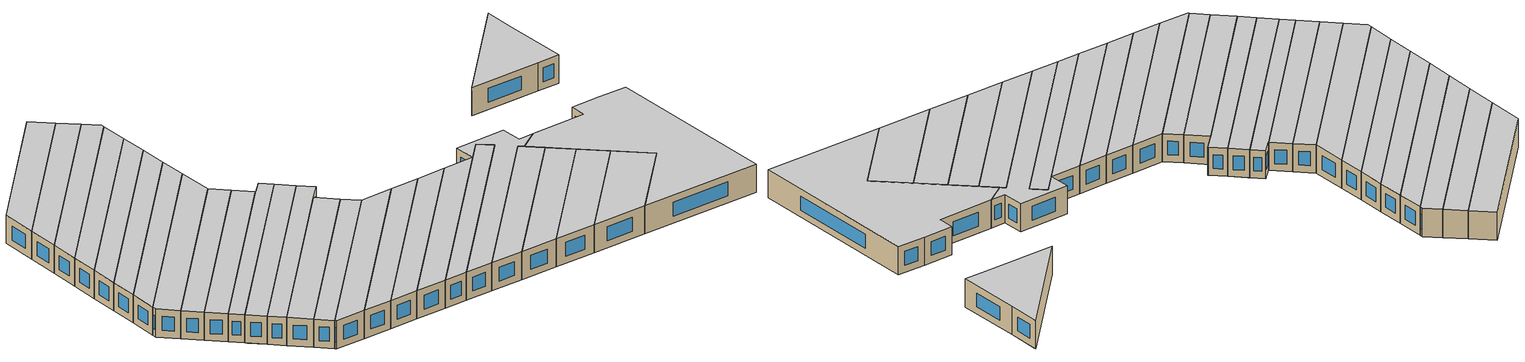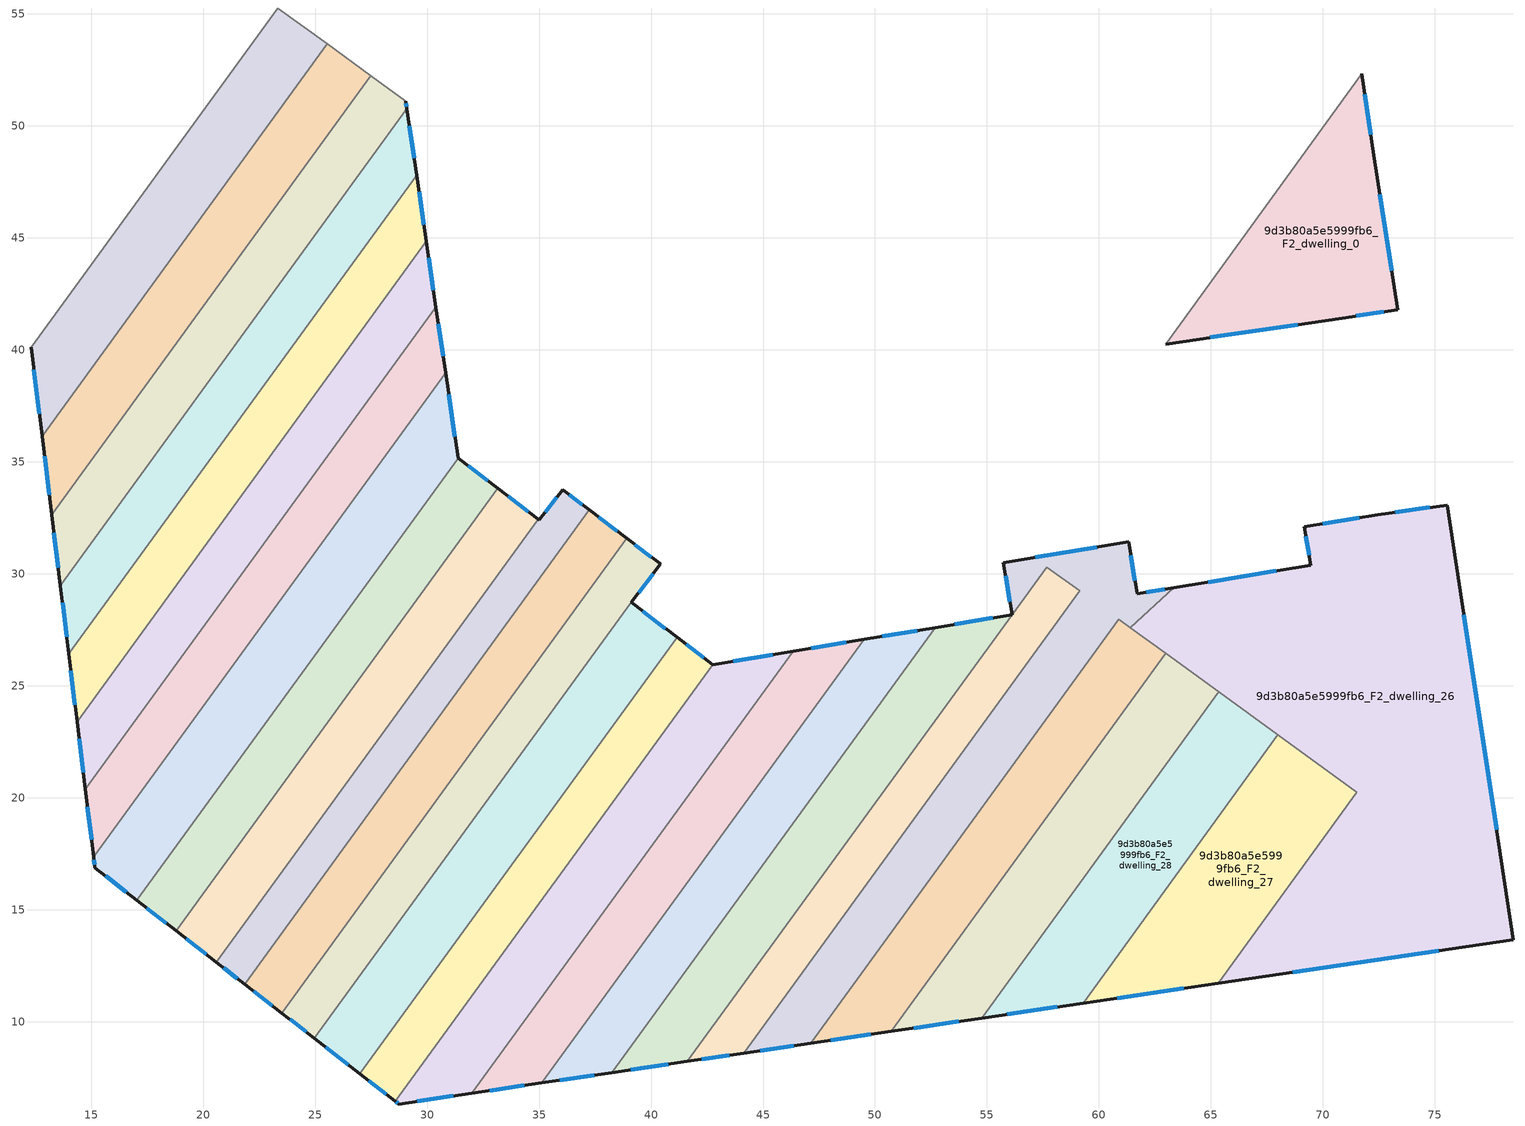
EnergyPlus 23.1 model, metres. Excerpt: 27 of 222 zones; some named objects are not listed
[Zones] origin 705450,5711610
9d3b80a5e5999fb6_F2_dwelling_0
 floor to 9d3b80a5e5999fb6_F1_dwelling_0 (EU_floor_Construction): 71.77,52.12 72.28,48.69 73.34,41.78 70.87,41.42 63.17,40.29 z6
 floor to 9d3b80a5e5999fb6_F1_dwelling_1 (EU_floor_Construction): 71.74,52.32 71.77,52.12 63.17,40.29 62.97,40.26 z6
 wall outside (EU_wall_Construction): 62.97,40.26 70.87,41.42 73.34,41.78 72.28,48.69 71.74,52.32 z6:9
 wall to 9d3b80a5e5999fb6_F2_dwelling_1 (EU_wall_Construction): 71.74,52.32 62.97,40.26 z6:9
 window (EU_Window_Construction): 64.97,40.55 68.87,41.12 / 72.14,49.61 71.88,51.4 / 73.07,43.53 72.55,46.94 / 71.49,41.51 72.71,41.69 z6.76:8.24
 ceiling to 9d3b80a5e5999fb6_F3_dwelling_0 (EU_floor_Construction): 73.34,41.78 72.28,48.69 71.74,52.32 62.97,40.26 70.87,41.42 z9
9d3b80a5e5999fb6_F2_dwelling_26
 floor to 9d3b80a5e5999fb6_F1_dwelling_27 (EU_floor_Construction): 75.54,33.07 78.5,13.66 65.32,11.72 71.51,20.24 62.02,27.14 64.88,29.62 69.46,30.38 69.17,32.11 72.46,32.64 z6
 floor to 9d3b80a5e5999fb6_F1_dwelling_32 (EU_floor_Construction): 64.88,29.62 62.02,27.14 61.39,27.6 63.34,29.37 z6
 wall outside (EU_wall_Construction): 65.32,11.72 78.5,13.66 75.54,33.07 72.46,32.64 69.17,32.11 69.46,30.38 63.34,29.37 z6:9
 wall to 9d3b80a5e5999fb6_F2_dwelling_27 (EU_wall_Construction): 67.99,22.8 71.51,20.24 65.32,11.72 z6:9
 wall to 9d3b80a5e5999fb6_F2_dwelling_31 (EU_wall_Construction): 63.34,29.37 61.39,27.6 z6:9
 wall to 9d3b80a5e5999fb6_F2_dwelling_28 (EU_wall_Construction): 65.34,24.72 67.99,22.8 z6:9
 wall to 9d3b80a5e5999fb6_F2_dwelling_29 (EU_wall_Construction): 62.98,26.44 65.34,24.72 z6:9
 wall to 9d3b80a5e5999fb6_F2_dwelling_30 (EU_wall_Construction): 61.39,27.6 62.98,26.44 z6:9
 window (EU_Window_Construction): 68.65,12.21 75.17,13.17 / 67.91,30.12 64.89,29.62 / 69.24,31.67 69.38,30.82 / 71.63,32.5 70,32.24 / 74.76,32.96 73.24,32.75 / 77.75,18.57 76.29,28.16 z6.76:8.24
 ceiling to 9d3b80a5e5999fb6_F3_dwelling_26 (EU_floor_Construction): 78.5,13.66 75.54,33.07 72.46,32.64 69.17,32.11 69.46,30.38 63.34,29.37 61.39,27.6 71.51,20.24 65.32,11.72 z9
9d3b80a5e5999fb6_F2_dwelling_27
 floor to 9d3b80a5e5999fb6_F1_dwelling_28 (EU_floor_Construction): 71.51,20.24 65.32,11.72 59.29,10.83 67.99,22.8 z6
 wall outside (EU_wall_Construction): 59.29,10.83 65.32,11.72 z6:9
 wall to 9d3b80a5e5999fb6_F2_dwelling_28 (EU_wall_Construction): 67.99,22.8 59.29,10.83 z6:9
 window (EU_Window_Construction): 60.81,11.05 63.79,11.49 z6.76:8.24
 ceiling to 9d3b80a5e5999fb6_F3_dwelling_27 (EU_floor_Construction): 65.32,11.72 71.51,20.24 67.99,22.8 59.29,10.83 z9
9d3b80a5e5999fb6_F2_dwelling_28
 floor to 9d3b80a5e5999fb6_F1_dwelling_29 (EU_floor_Construction): 67.99,22.8 59.29,10.83 54.76,10.16 65.34,24.72 z6
 wall outside (EU_wall_Construction): 54.76,10.16 59.29,10.83 z6:9
 wall to 9d3b80a5e5999fb6_F2_dwelling_29 (EU_wall_Construction): 65.34,24.72 54.76,10.16 z6:9
 window (EU_Window_Construction): 55.91,10.33 58.14,10.66 z6.76:8.24
 ceiling to 9d3b80a5e5999fb6_F3_dwelling_28 (EU_floor_Construction): 59.29,10.83 67.99,22.8 65.34,24.72 54.76,10.16 z9
9d3b80a5e5999fb6_F2_dwelling_29
 floor to 9d3b80a5e5999fb6_F1_dwelling_30 (EU_floor_Construction): 65.34,24.72 54.76,10.16 50.72,9.57 62.98,26.44 z6
 wall outside (EU_wall_Construction): 50.72,9.57 54.76,10.16 z6:9
 wall to 9d3b80a5e5999fb6_F2_dwelling_30 (EU_wall_Construction): 62.98,26.44 50.72,9.57 z6:9
 window (EU_Window_Construction): 51.74,9.72 53.74,10.01 z6.76:8.24
 ceiling to 9d3b80a5e5999fb6_F3_dwelling_29 (EU_floor_Construction): 54.76,10.16 65.34,24.72 62.98,26.44 50.72,9.57 z9
9d3b80a5e5999fb6_F2_dwelling_30
 floor to 9d3b80a5e5999fb6_F1_dwelling_31 (EU_floor_Construction): 62.98,26.44 50.72,9.57 47.13,9.04 60.88,27.96 z6
 wall outside (EU_wall_Construction): 47.13,9.04 50.72,9.57 z6:9
 wall to 9d3b80a5e5999fb6_F2_dwelling_31 (EU_wall_Construction): 61.39,27.6 60.88,27.96 47.13,9.04 z6:9
 window (EU_Window_Construction): 48.03,9.17 49.81,9.43 z6.76:8.24
 ceiling to 9d3b80a5e5999fb6_F3_dwelling_30 (EU_floor_Construction): 50.72,9.57 62.98,26.44 60.88,27.96 47.13,9.04 z9
9d3b80a5e5999fb6_F2_dwelling_31
 floor to 9d3b80a5e5999fb6_F1_dwelling_32 (EU_floor_Construction): 61.32,31.42 61.7,29.1 63.34,29.37 61.39,27.6 60.88,27.96 47.13,9.04 44.13,8.59 59.13,29.24 57.67,30.3 56.12,28.17 55.74,30.49 z6
 wall outside (EU_wall_Construction): 63.34,29.37 61.7,29.1 61.32,31.42 55.74,30.49 56.12,28.17 / 44.13,8.59 47.13,9.04 z6:9
 wall to 9d3b80a5e5999fb6_F2_dwelling_32 (EU_wall_Construction): 56.12,28.17 57.67,30.3 59.13,29.24 44.13,8.59 z6:9
 window (EU_Window_Construction): 55.83,29.9 56.02,28.76 / 59.91,31.18 57.15,30.73 / 61.61,29.68 61.42,30.83 / 62.93,29.3 62.12,29.16 / 44.89,8.71 46.37,8.92 z6.76:8.24
 ceiling to 9d3b80a5e5999fb6_F3_dwelling_31 (EU_floor_Construction): 47.13,9.04 60.88,27.96 61.39,27.6 63.34,29.37 61.7,29.1 61.32,31.42 55.74,30.49 56.12,28.17 57.67,30.3 59.13,29.24 44.13,8.59 z9
9d3b80a5e5999fb6_F2_dwelling_32
 floor to 9d3b80a5e5999fb6_F1_dwelling_33 (EU_floor_Construction): 59.13,29.24 44.13,8.59 41.63,8.22 57.67,30.3 z6
 wall outside (EU_wall_Construction): 41.63,8.22 44.13,8.59 z6:9
 wall to 9d3b80a5e5999fb6_F2_dwelling_33 (EU_wall_Construction): 56.12,28.17 41.63,8.22 z6:9
 window (EU_Window_Construction): 42.26,8.32 43.5,8.5 z6.76:8.24
 ceiling to 9d3b80a5e5999fb6_F3_dwelling_32 (EU_floor_Construction): 44.13,8.59 59.13,29.24 57.67,30.3 41.63,8.22 z9
9d3b80a5e5999fb6_F2_dwelling_33
 floor to 9d3b80a5e5999fb6_F1_dwelling_34 (EU_floor_Construction): 56.12,28.17 41.63,8.22 38.25,7.73 52.69,27.6 z6
 wall outside (EU_wall_Construction): 56.12,28.17 52.69,27.6 / 38.25,7.73 41.63,8.22 z6:9
 wall to 9d3b80a5e5999fb6_F2_dwelling_34 (EU_wall_Construction): 52.69,27.6 38.25,7.73 z6:9
 window (EU_Window_Construction): 55.25,28.02 53.56,27.74 / 39.1,7.85 40.77,8.1 z6.76:8.24
 ceiling to 9d3b80a5e5999fb6_F3_dwelling_33 (EU_floor_Construction): 41.63,8.22 56.12,28.17 52.69,27.6 38.25,7.73 z9
9d3b80a5e5999fb6_F2_dwelling_34
 floor to 9d3b80a5e5999fb6_F1_dwelling_35 (EU_floor_Construction): 52.69,27.6 38.25,7.73 35.13,7.27 49.52,27.07 z6
 wall outside (EU_wall_Construction): 52.69,27.6 49.52,27.07 / 35.13,7.27 38.25,7.73 z6:9
 wall to 9d3b80a5e5999fb6_F2_dwelling_35 (EU_wall_Construction): 49.52,27.07 35.13,7.27 z6:9
 window (EU_Window_Construction): 51.89,27.46 50.32,27.2 / 35.92,7.38 37.46,7.61 z6.76:8.24
 ceiling to 9d3b80a5e5999fb6_F3_dwelling_34 (EU_floor_Construction): 38.25,7.73 52.69,27.6 49.52,27.07 35.13,7.27 z9
9d3b80a5e5999fb6_F2_dwelling_35
 floor to 9d3b80a5e5999fb6_F1_dwelling_36 (EU_floor_Construction): 49.52,27.07 35.13,7.27 32,6.81 46.35,26.54 z6
 wall outside (EU_wall_Construction): 49.52,27.07 46.35,26.54 / 32,6.81 35.13,7.27 z6:9
 wall to 9d3b80a5e5999fb6_F2_dwelling_36 (EU_wall_Construction): 46.35,26.54 32,6.81 z6:9
 window (EU_Window_Construction): 48.72,26.94 47.15,26.68 / 32.79,6.92 34.34,7.15 z6.76:8.24
 ceiling to 9d3b80a5e5999fb6_F3_dwelling_35 (EU_floor_Construction): 35.13,7.27 49.52,27.07 46.35,26.54 32,6.81 z9
9d3b80a5e5999fb6_F2_dwelling_36
 floor to 9d3b80a5e5999fb6_F1_dwelling_37 (EU_floor_Construction): 46.35,26.54 32,6.81 28.74,6.32 28.58,6.44 42.75,25.95 z6
 wall outside (EU_wall_Construction): 28.58,6.44 28.74,6.32 32,6.81 / 46.35,26.54 42.75,25.95 z6:9
 wall to 9d3b80a5e5999fb6_F2_dwelling_37 (EU_wall_Construction): 42.75,25.95 28.58,6.44 z6:9
 window (EU_Window_Construction): 28.62,6.41 28.7,6.35 / 45.44,26.39 43.66,26.1 / 29.56,6.45 31.18,6.68 z6.76:8.24
 ceiling to 9d3b80a5e5999fb6_F3_dwelling_36 (EU_floor_Construction): 32,6.81 46.35,26.54 42.75,25.95 28.58,6.44 28.74,6.32 z9
9d3b80a5e5999fb6_F2_dwelling_37
 floor to 9d3b80a5e5999fb6_F1_dwelling_38 (EU_floor_Construction): 42.75,25.95 28.58,6.44 27,7.67 41.16,27.16 z6
 wall outside (EU_wall_Construction): 42.75,25.95 41.16,27.16 / 27,7.67 28.58,6.44 z6:9
 wall to 9d3b80a5e5999fb6_F2_dwelling_38 (EU_wall_Construction): 41.16,27.16 27,7.67 z6:9
 window (EU_Window_Construction): 42.35,26.25 41.57,26.85 / 27.4,7.36 28.18,6.75 z6.76:8.24
 ceiling to 9d3b80a5e5999fb6_F3_dwelling_37 (EU_floor_Construction): 28.58,6.44 42.75,25.95 41.16,27.16 27,7.67 z9
9d3b80a5e5999fb6_F2_dwelling_38
 floor to 9d3b80a5e5999fb6_F1_dwelling_39 (EU_floor_Construction): 41.16,27.16 27,7.67 24.97,9.25 39.11,28.72 z6
 wall outside (EU_wall_Construction): 41.16,27.16 39.11,28.72 / 24.97,9.25 27,7.67 z6:9
 wall to 9d3b80a5e5999fb6_F2_dwelling_39 (EU_wall_Construction): 39.11,28.72 24.97,9.25 z6:9
 window (EU_Window_Construction): 40.65,27.55 39.63,28.32 / 25.48,8.85 26.49,8.07 z6.76:8.24
 ceiling to 9d3b80a5e5999fb6_F3_dwelling_38 (EU_floor_Construction): 27,7.67 41.16,27.16 39.11,28.72 24.97,9.25 z9
9d3b80a5e5999fb6_F2_dwelling_39
 floor to 9d3b80a5e5999fb6_F1_dwelling_40 (EU_floor_Construction): 40.38,30.46 40.42,30.43 39.11,28.72 24.97,9.25 23.51,10.39 38.91,31.58 z6
 wall outside (EU_wall_Construction): 39.11,28.72 40.42,30.43 40.38,30.46 38.91,31.58 / 23.51,10.39 24.97,9.25 z6:9
 wall to 9d3b80a5e5999fb6_F2_dwelling_40 (EU_wall_Construction): 38.91,31.58 23.51,10.39 z6:9
 window (EU_Window_Construction): 40.01,30.74 39.28,31.29 / 39.44,29.15 40.09,30 / 23.88,10.1 24.6,9.54 z6.76:8.24
 ceiling to 9d3b80a5e5999fb6_F3_dwelling_39 (EU_floor_Construction): 24.97,9.25 39.11,28.72 40.42,30.43 40.38,30.46 38.91,31.58 23.51,10.39 z9
9d3b80a5e5999fb6_F2_dwelling_40
 floor to 9d3b80a5e5999fb6_F1_dwelling_41 (EU_floor_Construction): 38.91,31.58 23.51,10.39 22.01,11.56 37.4,32.73 z6
 floor to 9d3b80a5e5999fb6_F1_dwelling_42 (EU_floor_Construction): 37.4,32.73 22.01,11.56 21.85,11.68 37.24,32.85 z6
 wall outside (EU_wall_Construction): 38.91,31.58 37.24,32.85 / 21.85,11.68 23.51,10.39 z6:9
 wall to 9d3b80a5e5999fb6_F2_dwelling_41 (EU_wall_Construction): 37.24,32.85 21.85,11.68 z6:9
 window (EU_Window_Construction): 38.49,31.9 37.66,32.53 / 22.27,11.35 23.09,10.71 z6.76:8.24
 ceiling to 9d3b80a5e5999fb6_F3_dwelling_40 (EU_floor_Construction): 23.51,10.39 38.91,31.58 37.24,32.85 21.85,11.68 z9
9d3b80a5e5999fb6_F2_dwelling_41
 floor to 9d3b80a5e5999fb6_F1_dwelling_42 (EU_floor_Construction): 37.24,32.85 21.85,11.68 20.6,12.65 34.97,32.43 35,32.4 36.05,33.76 z6
 wall outside (EU_wall_Construction): 20.6,12.65 21.85,11.68 / 37.24,32.85 36.05,33.76 35,32.4 34.97,32.43 z6:9
 wall to 9d3b80a5e5999fb6_F2_dwelling_42 (EU_wall_Construction): 34.97,32.43 20.6,12.65 z6:9
 window (EU_Window_Construction): 20.92,12.41 21.53,11.93 / 35.79,33.42 35.27,32.75 / 36.94,33.08 36.35,33.53 z6.76:8.24
 ceiling to 9d3b80a5e5999fb6_F3_dwelling_41 (EU_floor_Construction): 21.85,11.68 37.24,32.85 36.05,33.76 35,32.4 34.97,32.43 20.6,12.65 z9
9d3b80a5e5999fb6_F2_dwelling_42
 floor to 9d3b80a5e5999fb6_F1_dwelling_43 (EU_floor_Construction): 34.97,32.43 20.6,12.65 18.8,14.05 33.16,33.8 z6
 wall outside (EU_wall_Construction): 18.8,14.05 20.6,12.65 / 34.97,32.43 33.16,33.8 z6:9
 wall to 9d3b80a5e5999fb6_F2_dwelling_43 (EU_wall_Construction): 33.16,33.8 18.8,14.05 z6:9
 window (EU_Window_Construction): 19.26,13.7 20.14,13.01 / 34.51,32.78 33.62,33.46 z6.76:8.24
 ceiling to 9d3b80a5e5999fb6_F3_dwelling_42 (EU_floor_Construction): 20.6,12.65 34.97,32.43 33.16,33.8 18.8,14.05 z9
9d3b80a5e5999fb6_F2_dwelling_43
 floor to 9d3b80a5e5999fb6_F1_dwelling_44 (EU_floor_Construction): 33.16,33.8 18.8,14.05 17.05,15.42 31.39,35.15 z6
 wall outside (EU_wall_Construction): 33.16,33.8 31.39,35.15 / 17.05,15.42 18.8,14.05 z6:9
 wall to 9d3b80a5e5999fb6_F2_dwelling_44 (EU_wall_Construction): 31.39,35.15 17.05,15.42 z6:9
 window (EU_Window_Construction): 32.71,34.15 31.84,34.81 / 17.49,15.07 18.36,14.4 z6.76:8.24
 ceiling to 9d3b80a5e5999fb6_F3_dwelling_43 (EU_floor_Construction): 18.8,14.05 33.16,33.8 31.39,35.15 17.05,15.42 z9
9d3b80a5e5999fb6_F2_dwelling_44
 floor to 9d3b80a5e5999fb6_F1_dwelling_45 (EU_floor_Construction): 30.83,38.98 31.39,35.15 17.05,15.42 15.17,16.88 15.11,17.36 z6
 wall outside (EU_wall_Construction): 31.39,35.15 30.83,38.98 / 15.11,17.36 15.17,16.88 17.05,15.42 z6:9
 wall to 9d3b80a5e5999fb6_F2_dwelling_45 (EU_wall_Construction): 30.83,38.98 15.11,17.36 z6:9
 window (EU_Window_Construction): 31.25,36.12 30.97,38.01 / 15.65,16.51 16.57,15.79 / 15.13,17.23 15.16,17 z6.76:8.24
 ceiling to 9d3b80a5e5999fb6_F3_dwelling_44 (EU_floor_Construction): 17.05,15.42 31.39,35.15 30.83,38.98 15.11,17.36 15.17,16.88 z9
9d3b80a5e5999fb6_F2_dwelling_45
 floor to 9d3b80a5e5999fb6_F1_dwelling_46 (EU_floor_Construction): 30.4,41.91 30.83,38.98 15.11,17.36 14.74,20.37 z6
 wall outside (EU_wall_Construction): 14.74,20.37 15.11,17.36 / 30.83,38.98 30.4,41.91 z6:9
 wall to 9d3b80a5e5999fb6_F2_dwelling_46 (EU_wall_Construction): 30.4,41.91 14.74,20.37 z6:9
 window (EU_Window_Construction): 14.84,19.6 15.02,18.12 / 30.72,39.72 30.51,41.16 z6.76:8.24
 ceiling to 9d3b80a5e5999fb6_F3_dwelling_45 (EU_floor_Construction): 15.11,17.36 30.83,38.98 30.4,41.91 14.74,20.37 z9
9d3b80a5e5999fb6_F2_dwelling_46
 floor to 9d3b80a5e5999fb6_F1_dwelling_47 (EU_floor_Construction): 29.96,44.84 30.4,41.91 14.74,20.37 14.37,23.39 z6
 wall outside (EU_wall_Construction): 14.37,23.39 14.74,20.37 / 30.4,41.91 29.96,44.84 z6:9
 wall to 9d3b80a5e5999fb6_F2_dwelling_47 (EU_wall_Construction): 29.96,44.84 14.37,23.39 z6:9
 window (EU_Window_Construction): 14.47,22.63 14.65,21.13 / 30.29,42.65 30.07,44.1 z6.76:8.24
 ceiling to 9d3b80a5e5999fb6_F3_dwelling_46 (EU_floor_Construction): 14.74,20.37 30.4,41.91 29.96,44.84 14.37,23.39 z9
9d3b80a5e5999fb6_F2_dwelling_47
 floor to 9d3b80a5e5999fb6_F1_dwelling_48 (EU_floor_Construction): 29.53,47.79 29.96,44.84 14.37,23.39 14,26.42 z6
 wall outside (EU_wall_Construction): 14,26.42 14.37,23.39 / 29.96,44.84 29.53,47.79 z6:9
 wall to 9d3b80a5e5999fb6_F2_dwelling_48 (EU_wall_Construction): 29.53,47.79 14,26.42 z6:9
 window (EU_Window_Construction): 14.1,25.66 14.28,24.16 / 29.86,45.59 29.64,47.05 z6.76:8.24
 ceiling to 9d3b80a5e5999fb6_F3_dwelling_47 (EU_floor_Construction): 14.37,23.39 29.96,44.84 29.53,47.79 14,26.42 z9
9d3b80a5e5999fb6_F2_dwelling_48
 floor to 9d3b80a5e5999fb6_F1_dwelling_49 (EU_floor_Construction): 29.1,50.75 29.53,47.79 14,26.42 13.63,29.47 z6
 wall outside (EU_wall_Construction): 13.63,29.47 14,26.42 / 29.53,47.79 29.1,50.75 z6:9
 wall to 9d3b80a5e5999fb6_F2_dwelling_49 (EU_wall_Construction): 29.1,50.75 13.63,29.47 z6:9
 window (EU_Window_Construction): 13.72,28.7 13.91,27.19 / 29.42,48.54 29.21,50.01 z6.76:8.24
 ceiling to 9d3b80a5e5999fb6_F3_dwelling_48 (EU_floor_Construction): 14,26.42 29.53,47.79 29.1,50.75 13.63,29.47 z9
9d3b80a5e5999fb6_F2_dwelling_49
 floor to 9d3b80a5e5999fb6_F1_dwelling_50 (EU_floor_Construction): 29.05,51.1 29.1,50.75 13.63,29.47 13.24,32.64 27.49,52.24 z6
 wall outside (EU_wall_Construction): 29.1,50.75 29.05,51.1 / 13.24,32.64 13.63,29.47 z6:9
 wall to 9d3b80a5e5999fb6_F2_dwelling_50 (EU_wall_Construction): 27.49,52.24 13.24,32.64 z6:9
 wall to 9d3b80a5e5999fb6_F2_dwelling_17 (EU_wall_Construction): 29.05,51.1 27.49,52.24 z6:9
 window (EU_Window_Construction): 29.08,50.84 29.06,51.02 / 13.34,31.84 13.53,30.27 z6.76:8.24
 ceiling to 9d3b80a5e5999fb6_F3_dwelling_49 (EU_floor_Construction): 13.63,29.47 29.1,50.75 29.05,51.1 27.49,52.24 13.24,32.64 z9
9d3b80a5e5999fb6_F2_dwelling_50
 floor to 9d3b80a5e5999fb6_F1_dwelling_51 (EU_floor_Construction): 27.49,52.24 13.24,32.64 12.81,36.14 25.54,53.65 z6
 wall outside (EU_wall_Construction): 12.81,36.14 13.24,32.64 z6:9
 wall to 9d3b80a5e5999fb6_F2_dwelling_51 (EU_wall_Construction): 25.54,53.65 12.81,36.14 z6:9
 wall to 9d3b80a5e5999fb6_F2_dwelling_17 (EU_wall_Construction): 27.49,52.24 25.54,53.65 z6:9
 window (EU_Window_Construction): 12.92,35.25 13.13,33.52 z6.76:8.24
 ceiling to 9d3b80a5e5999fb6_F3_dwelling_50 (EU_floor_Construction): 13.24,32.64 27.49,52.24 25.54,53.65 12.81,36.14 z9
9d3b80a5e5999fb6_F2_dwelling_51
 floor to 9d3b80a5e5999fb6_F1_dwelling_52 (EU_floor_Construction): 25.54,53.65 12.81,36.14 12.33,40.12 23.33,55.26 z6
 wall outside (EU_wall_Construction): 12.33,40.12 12.81,36.14 z6:9
 wall to 9d3b80a5e5999fb6_F2_dwelling_52 (EU_wall_Construction): 23.33,55.26 12.33,40.12 z6:9
 wall to 9d3b80a5e5999fb6_F2_dwelling_17 (EU_wall_Construction): 25.54,53.65 23.33,55.26 z6:9
 window (EU_Window_Construction): 12.45,39.11 12.69,37.15 z6.76:8.24
 ceiling to 9d3b80a5e5999fb6_F3_dwelling_51 (EU_floor_Construction): 12.81,36.14 25.54,53.65 23.33,55.26 12.33,40.12 z9
[Building]
EU S2 Campaign: North Axis=0; Terrain=City; Solar Distribution=FullExterior
[Site:Location]
London: Latitude=51.5; Longitude=-0.5; Time Zone=0; Elevation=25
[SizingPeriod:WeatherFileDays]
AnnualSizingPeriod: Begin Month=1; Begin Day of Month=1; End Month=12; End Day of Month=31; Day of Week for Start Day=Monday; Use Weather File Daylight Saving Period=No; Use Weather File Rain and Snow Indicators=No
[MATERIAL]
EU_InternalMass_Material: Roughness=MediumRough; Thickness=0.1; Conductivity=1; Density=1800; Specific Heat=900; Thermal Absorptance=0.9; Solar Absorptance=0.7; Visible Absorptance=0.7
[MATERIAL:NOMASS] Roughness=MediumRough; Thermal Absorptance=0.9; Solar Absorptance=0.7; Visible Absorptance=0.7
Name | Thermal Resistance
EU_wall_NoMass | 0.655885
EU_floor_NoMass | 2.16442
[WINDOWMATERIAL:SIMPLEGLAZINGSYSTEM]
EU_Window_SimpleGlazing: UFactor=2.91071; Solar Heat Gain Coefficient=0.76; Visible Transmittance=0.76
[CONSTRUCTION]
EU_wall_Construction: EU_wall_NoMass
EU_floor_Construction: EU_floor_NoMass
EU_Window_Construction: EU_Window_SimpleGlazing
EU_InternalMass_Construction: EU_InternalMass_Material
[ZONE] Type=1; Multiplier=1; Ceiling Height=autocalculate; Floor Area=autocalculate; Part of Total Floor Area=Yes
Name | Volume
9d3b80a5e5999fb6_F2_dwelling_0 | 167.26
9d3b80a5e5999fb6_F2_dwelling_26 | 587.221
9d3b80a5e5999fb6_F2_dwelling_27 | 165.539
9d3b80a5e5999fb6_F2_dwelling_28 | 160.792
9d3b80a5e5999fb6_F2_dwelling_29 | 170.284
9d3b80a5e5999fb6_F2_dwelling_30 | 172.258
9d3b80a5e5999fb6_F2_dwelling_31 | 196.334
9d3b80a5e5999fb6_F2_dwelling_32 | 143.049
9d3b80a5e5999fb6_F2_dwelling_33 | 180.338
9d3b80a5e5999fb6_F2_dwelling_34 | 165.538
9d3b80a5e5999fb6_F2_dwelling_35 | 165.576
9d3b80a5e5999fb6_F2_dwelling_36 | 186.638
9d3b80a5e5999fb6_F2_dwelling_37 | 144.413
9d3b80a5e5999fb6_F2_dwelling_38 | 186.09
9d3b80a5e5999fb6_F2_dwelling_39 | 144.995
9d3b80a5e5999fb6_F2_dwelling_40 | 165.502
9d3b80a5e5999fb6_F2_dwelling_41 | 124.017
9d3b80a5e5999fb6_F2_dwelling_42 | 166.769
9d3b80a5e5999fb6_F2_dwelling_43 | 162.686
9d3b80a5e5999fb6_F2_dwelling_44 | 208.689
9d3b80a5e5999fb6_F2_dwelling_45 | 165.53
9d3b80a5e5999fb6_F2_dwelling_46 | 165.566
9d3b80a5e5999fb6_F2_dwelling_47 | 165.464
9d3b80a5e5999fb6_F2_dwelling_48 | 165.587
9d3b80a5e5999fb6_F2_dwelling_49 | 165.583
9d3b80a5e5999fb6_F2_dwelling_50 | 165.495
9d3b80a5e5999fb6_F2_dwelling_51 | 165.532
[INTERNALMASS] Construction=EU_InternalMass_Construction
Name | Zone or ZoneList | Surface Area
9d3b80a5e5999fb6_F2_dwelling_0_EU_InternalMass | 9d3b80a5e5999fb6_F2_dwelling_0 | 55.7531
9d3b80a5e5999fb6_F2_dwelling_26_EU_InternalMass | 9d3b80a5e5999fb6_F2_dwelling_26 | 195.739
9d3b80a5e5999fb6_F2_dwelling_27_EU_InternalMass | 9d3b80a5e5999fb6_F2_dwelling_27 | 55.1797
9d3b80a5e5999fb6_F2_dwelling_28_EU_InternalMass | 9d3b80a5e5999fb6_F2_dwelling_28 | 53.5972
9d3b80a5e5999fb6_F2_dwelling_29_EU_InternalMass | 9d3b80a5e5999fb6_F2_dwelling_29 | 56.7615
9d3b80a5e5999fb6_F2_dwelling_30_EU_InternalMass | 9d3b80a5e5999fb6_F2_dwelling_30 | 57.4194
9d3b80a5e5999fb6_F2_dwelling_31_EU_InternalMass | 9d3b80a5e5999fb6_F2_dwelling_31 | 65.4444
9d3b80a5e5999fb6_F2_dwelling_32_EU_InternalMass | 9d3b80a5e5999fb6_F2_dwelling_32 | 47.6856
9d3b80a5e5999fb6_F2_dwelling_33_EU_InternalMass | 9d3b80a5e5999fb6_F2_dwelling_33 | 60.1129
9d3b80a5e5999fb6_F2_dwelling_34_EU_InternalMass | 9d3b80a5e5999fb6_F2_dwelling_34 | 55.1797
9d3b80a5e5999fb6_F2_dwelling_35_EU_InternalMass | 9d3b80a5e5999fb6_F2_dwelling_35 | 55.1919
9d3b80a5e5999fb6_F2_dwelling_36_EU_InternalMass | 9d3b80a5e5999fb6_F2_dwelling_36 | 62.2128
9d3b80a5e5999fb6_F2_dwelling_37_EU_InternalMass | 9d3b80a5e5999fb6_F2_dwelling_37 | 48.1374
9d3b80a5e5999fb6_F2_dwelling_38_EU_InternalMass | 9d3b80a5e5999fb6_F2_dwelling_38 | 62.0303
9d3b80a5e5999fb6_F2_dwelling_39_EU_InternalMass | 9d3b80a5e5999fb6_F2_dwelling_39 | 48.3321
9d3b80a5e5999fb6_F2_dwelling_40_EU_InternalMass | 9d3b80a5e5999fb6_F2_dwelling_40 | 55.1675
9d3b80a5e5999fb6_F2_dwelling_41_EU_InternalMass | 9d3b80a5e5999fb6_F2_dwelling_41 | 41.3391
9d3b80a5e5999fb6_F2_dwelling_42_EU_InternalMass | 9d3b80a5e5999fb6_F2_dwelling_42 | 55.5971
9d3b80a5e5999fb6_F2_dwelling_43_EU_InternalMass | 9d3b80a5e5999fb6_F2_dwelling_43 | 54.2222
9d3b80a5e5999fb6_F2_dwelling_44_EU_InternalMass | 9d3b80a5e5999fb6_F2_dwelling_44 | 69.563
9d3b80a5e5999fb6_F2_dwelling_45_EU_InternalMass | 9d3b80a5e5999fb6_F2_dwelling_45 | 55.1766
9d3b80a5e5999fb6_F2_dwelling_46_EU_InternalMass | 9d3b80a5e5999fb6_F2_dwelling_46 | 55.1891
9d3b80a5e5999fb6_F2_dwelling_47_EU_InternalMass | 9d3b80a5e5999fb6_F2_dwelling_47 | 55.1548
9d3b80a5e5999fb6_F2_dwelling_48_EU_InternalMass | 9d3b80a5e5999fb6_F2_dwelling_48 | 55.1959
9d3b80a5e5999fb6_F2_dwelling_49_EU_InternalMass | 9d3b80a5e5999fb6_F2_dwelling_49 | 55.1944
9d3b80a5e5999fb6_F2_dwelling_50_EU_InternalMass | 9d3b80a5e5999fb6_F2_dwelling_50 | 55.1648
9d3b80a5e5999fb6_F2_dwelling_51_EU_InternalMass | 9d3b80a5e5999fb6_F2_dwelling_51 | 55.1772
[OTHEREQUIPMENT] Fuel Type=Electricity; Design Level Calculation Method=Watts/Area; Power per Zone Floor Area=1; Fraction Latent=0; Fraction Radiant=0; Fraction Lost=0; Carbon Dioxide Generation Rate=0; EndUse Subcategory=EU_Step8_InternalGains
Name | Zone or ZoneList or Space or SpaceList | Schedule
EU_Step8_InternalGain_9d3b80a5e5999fb6_F2_dwelling_0_f000 | 9d3b80a5e5999fb6_F2_dwelling_0 | EU_Step8_GainSchedule_9d3b80a5e5999fb6_F2_dwelling_0_f000
EU_Step8_InternalGain_9d3b80a5e5999fb6_F2_dwelling_26_f000 | 9d3b80a5e5999fb6_F2_dwelling_26 | EU_Step8_GainSchedule_9d3b80a5e5999fb6_F2_dwelling_26_f000
EU_Step8_InternalGain_9d3b80a5e5999fb6_F2_dwelling_27_f000 | 9d3b80a5e5999fb6_F2_dwelling_27 | EU_Step8_GainSchedule_9d3b80a5e5999fb6_F2_dwelling_27_f000
EU_Step8_InternalGain_9d3b80a5e5999fb6_F2_dwelling_28_f000 | 9d3b80a5e5999fb6_F2_dwelling_28 | EU_Step8_GainSchedule_9d3b80a5e5999fb6_F2_dwelling_28_f000
EU_Step8_InternalGain_9d3b80a5e5999fb6_F2_dwelling_29_f000 | 9d3b80a5e5999fb6_F2_dwelling_29 | EU_Step8_GainSchedule_9d3b80a5e5999fb6_F2_dwelling_29_f000
EU_Step8_InternalGain_9d3b80a5e5999fb6_F2_dwelling_30_f000 | 9d3b80a5e5999fb6_F2_dwelling_30 | EU_Step8_GainSchedule_9d3b80a5e5999fb6_F2_dwelling_30_f000
EU_Step8_InternalGain_9d3b80a5e5999fb6_F2_dwelling_31_f000 | 9d3b80a5e5999fb6_F2_dwelling_31 | EU_Step8_GainSchedule_9d3b80a5e5999fb6_F2_dwelling_31_f000
EU_Step8_InternalGain_9d3b80a5e5999fb6_F2_dwelling_32_f000 | 9d3b80a5e5999fb6_F2_dwelling_32 | EU_Step8_GainSchedule_9d3b80a5e5999fb6_F2_dwelling_32_f000
EU_Step8_InternalGain_9d3b80a5e5999fb6_F2_dwelling_33_f000 | 9d3b80a5e5999fb6_F2_dwelling_33 | EU_Step8_GainSchedule_9d3b80a5e5999fb6_F2_dwelling_33_f000
EU_Step8_InternalGain_9d3b80a5e5999fb6_F2_dwelling_34_f000 | 9d3b80a5e5999fb6_F2_dwelling_34 | EU_Step8_GainSchedule_9d3b80a5e5999fb6_F2_dwelling_34_f000
EU_Step8_InternalGain_9d3b80a5e5999fb6_F2_dwelling_35_f000 | 9d3b80a5e5999fb6_F2_dwelling_35 | EU_Step8_GainSchedule_9d3b80a5e5999fb6_F2_dwelling_35_f000
EU_Step8_InternalGain_9d3b80a5e5999fb6_F2_dwelling_36_f000 | 9d3b80a5e5999fb6_F2_dwelling_36 | EU_Step8_GainSchedule_9d3b80a5e5999fb6_F2_dwelling_36_f000
EU_Step8_InternalGain_9d3b80a5e5999fb6_F2_dwelling_37_f000 | 9d3b80a5e5999fb6_F2_dwelling_37 | EU_Step8_GainSchedule_9d3b80a5e5999fb6_F2_dwelling_37_f000
EU_Step8_InternalGain_9d3b80a5e5999fb6_F2_dwelling_38_f000 | 9d3b80a5e5999fb6_F2_dwelling_38 | EU_Step8_GainSchedule_9d3b80a5e5999fb6_F2_dwelling_38_f000
EU_Step8_InternalGain_9d3b80a5e5999fb6_F2_dwelling_39_f000 | 9d3b80a5e5999fb6_F2_dwelling_39 | EU_Step8_GainSchedule_9d3b80a5e5999fb6_F2_dwelling_39_f000
EU_Step8_InternalGain_9d3b80a5e5999fb6_F2_dwelling_40_f000 | 9d3b80a5e5999fb6_F2_dwelling_40 | EU_Step8_GainSchedule_9d3b80a5e5999fb6_F2_dwelling_40_f000
EU_Step8_InternalGain_9d3b80a5e5999fb6_F2_dwelling_41_f000 | 9d3b80a5e5999fb6_F2_dwelling_41 | EU_Step8_GainSchedule_9d3b80a5e5999fb6_F2_dwelling_41_f000
EU_Step8_InternalGain_9d3b80a5e5999fb6_F2_dwelling_42_f000 | 9d3b80a5e5999fb6_F2_dwelling_42 | EU_Step8_GainSchedule_9d3b80a5e5999fb6_F2_dwelling_42_f000
EU_Step8_InternalGain_9d3b80a5e5999fb6_F2_dwelling_43_f000 | 9d3b80a5e5999fb6_F2_dwelling_43 | EU_Step8_GainSchedule_9d3b80a5e5999fb6_F2_dwelling_43_f000
EU_Step8_InternalGain_9d3b80a5e5999fb6_F2_dwelling_44_f000 | 9d3b80a5e5999fb6_F2_dwelling_44 | EU_Step8_GainSchedule_9d3b80a5e5999fb6_F2_dwelling_44_f000
EU_Step8_InternalGain_9d3b80a5e5999fb6_F2_dwelling_45_f000 | 9d3b80a5e5999fb6_F2_dwelling_45 | EU_Step8_GainSchedule_9d3b80a5e5999fb6_F2_dwelling_45_f000
EU_Step8_InternalGain_9d3b80a5e5999fb6_F2_dwelling_46_f000 | 9d3b80a5e5999fb6_F2_dwelling_46 | EU_Step8_GainSchedule_9d3b80a5e5999fb6_F2_dwelling_46_f000
EU_Step8_InternalGain_9d3b80a5e5999fb6_F2_dwelling_47_f000 | 9d3b80a5e5999fb6_F2_dwelling_47 | EU_Step8_GainSchedule_9d3b80a5e5999fb6_F2_dwelling_47_f000
EU_Step8_InternalGain_9d3b80a5e5999fb6_F2_dwelling_48_f000 | 9d3b80a5e5999fb6_F2_dwelling_48 | EU_Step8_GainSchedule_9d3b80a5e5999fb6_F2_dwelling_48_f000
EU_Step8_InternalGain_9d3b80a5e5999fb6_F2_dwelling_49_f000 | 9d3b80a5e5999fb6_F2_dwelling_49 | EU_Step8_GainSchedule_9d3b80a5e5999fb6_F2_dwelling_49_f000
EU_Step8_InternalGain_9d3b80a5e5999fb6_F2_dwelling_50_f000 | 9d3b80a5e5999fb6_F2_dwelling_50 | EU_Step8_GainSchedule_9d3b80a5e5999fb6_F2_dwelling_50_f000
EU_Step8_InternalGain_9d3b80a5e5999fb6_F2_dwelling_51_f000 | 9d3b80a5e5999fb6_F2_dwelling_51 | EU_Step8_GainSchedule_9d3b80a5e5999fb6_F2_dwelling_51_f000
[ZONEVENTILATION:DESIGNFLOWRATE] Schedule=EU_AlwaysOn; Design Flow Rate Calculation Method=AirChanges/Hour; Air Changes per Hour=0.462017; Ventilation Type=Natural; Fan Pressure Rise=0; Fan Total Efficiency=1; Constant Term Coefficient=1; Temperature Term Coefficient=0; Velocity Term Coefficient=0; Velocity Squared Term Coefficient=0; Minimum Indoor Temperature=-100; Maximum Indoor Temperature=100; Delta Temperature=-100; Minimum Outdoor Temperature=-100; Maximum Outdoor Temperature=100; Maximum Wind Speed=40
Name | Zone or ZoneList or Space or SpaceList
EU_ConstantAir_9d3b80a5e5999fb6_F2_dwelling_0 | 9d3b80a5e5999fb6_F2_dwelling_0
EU_ConstantAir_9d3b80a5e5999fb6_F2_dwelling_26 | 9d3b80a5e5999fb6_F2_dwelling_26
EU_ConstantAir_9d3b80a5e5999fb6_F2_dwelling_27 | 9d3b80a5e5999fb6_F2_dwelling_27
EU_ConstantAir_9d3b80a5e5999fb6_F2_dwelling_28 | 9d3b80a5e5999fb6_F2_dwelling_28
EU_ConstantAir_9d3b80a5e5999fb6_F2_dwelling_29 | 9d3b80a5e5999fb6_F2_dwelling_29
EU_ConstantAir_9d3b80a5e5999fb6_F2_dwelling_30 | 9d3b80a5e5999fb6_F2_dwelling_30
EU_ConstantAir_9d3b80a5e5999fb6_F2_dwelling_31 | 9d3b80a5e5999fb6_F2_dwelling_31
EU_ConstantAir_9d3b80a5e5999fb6_F2_dwelling_32 | 9d3b80a5e5999fb6_F2_dwelling_32
EU_ConstantAir_9d3b80a5e5999fb6_F2_dwelling_33 | 9d3b80a5e5999fb6_F2_dwelling_33
EU_ConstantAir_9d3b80a5e5999fb6_F2_dwelling_34 | 9d3b80a5e5999fb6_F2_dwelling_34
EU_ConstantAir_9d3b80a5e5999fb6_F2_dwelling_35 | 9d3b80a5e5999fb6_F2_dwelling_35
EU_ConstantAir_9d3b80a5e5999fb6_F2_dwelling_36 | 9d3b80a5e5999fb6_F2_dwelling_36
EU_ConstantAir_9d3b80a5e5999fb6_F2_dwelling_37 | 9d3b80a5e5999fb6_F2_dwelling_37
EU_ConstantAir_9d3b80a5e5999fb6_F2_dwelling_38 | 9d3b80a5e5999fb6_F2_dwelling_38
EU_ConstantAir_9d3b80a5e5999fb6_F2_dwelling_39 | 9d3b80a5e5999fb6_F2_dwelling_39
EU_ConstantAir_9d3b80a5e5999fb6_F2_dwelling_40 | 9d3b80a5e5999fb6_F2_dwelling_40
EU_ConstantAir_9d3b80a5e5999fb6_F2_dwelling_41 | 9d3b80a5e5999fb6_F2_dwelling_41
EU_ConstantAir_9d3b80a5e5999fb6_F2_dwelling_42 | 9d3b80a5e5999fb6_F2_dwelling_42
EU_ConstantAir_9d3b80a5e5999fb6_F2_dwelling_43 | 9d3b80a5e5999fb6_F2_dwelling_43
EU_ConstantAir_9d3b80a5e5999fb6_F2_dwelling_44 | 9d3b80a5e5999fb6_F2_dwelling_44
EU_ConstantAir_9d3b80a5e5999fb6_F2_dwelling_45 | 9d3b80a5e5999fb6_F2_dwelling_45
EU_ConstantAir_9d3b80a5e5999fb6_F2_dwelling_46 | 9d3b80a5e5999fb6_F2_dwelling_46
EU_ConstantAir_9d3b80a5e5999fb6_F2_dwelling_47 | 9d3b80a5e5999fb6_F2_dwelling_47
EU_ConstantAir_9d3b80a5e5999fb6_F2_dwelling_48 | 9d3b80a5e5999fb6_F2_dwelling_48
EU_ConstantAir_9d3b80a5e5999fb6_F2_dwelling_49 | 9d3b80a5e5999fb6_F2_dwelling_49
EU_ConstantAir_9d3b80a5e5999fb6_F2_dwelling_50 | 9d3b80a5e5999fb6_F2_dwelling_50
EU_ConstantAir_9d3b80a5e5999fb6_F2_dwelling_51 | 9d3b80a5e5999fb6_F2_dwelling_51
[HVACTEMPLATE:THERMOSTAT] Constant Heating Setpoint=20; Constant Cooling Setpoint=50
EU_HeatOnly_9d3b80a5e5999fb6_F1_dwelling_14; EU_HeatOnly_9d3b80a5e5999fb6_F1_dwelling_15; EU_HeatOnly_9d3b80a5e5999fb6_F1_dwelling_16; EU_HeatOnly_9d3b80a5e5999fb6_F1_dwelling_17; EU_HeatOnly_9d3b80a5e5999fb6_F1_dwelling_18; EU_HeatOnly_9d3b80a5e5999fb6_F1_dwelling_19; EU_HeatOnly_9d3b80a5e5999fb6_F1_dwelling_20; EU_HeatOnly_9d3b80a5e5999fb6_F1_dwelling_21; EU_HeatOnly_9d3b80a5e5999fb6_F1_dwelling_22; EU_HeatOnly_9d3b80a5e5999fb6_F1_dwelling_23; EU_HeatOnly_9d3b80a5e5999fb6_F1_dwelling_24; EU_HeatOnly_9d3b80a5e5999fb6_F1_dwelling_25; EU_HeatOnly_9d3b80a5e5999fb6_F1_dwelling_26; EU_HeatOnly_9d3b80a5e5999fb6_F1_dwelling_27; EU_HeatOnly_9d3b80a5e5999fb6_F1_dwelling_28; EU_HeatOnly_9d3b80a5e5999fb6_F1_dwelling_29; EU_HeatOnly_9d3b80a5e5999fb6_F1_dwelling_30; EU_HeatOnly_9d3b80a5e5999fb6_F1_dwelling_31; EU_HeatOnly_9d3b80a5e5999fb6_F1_dwelling_32; EU_HeatOnly_9d3b80a5e5999fb6_F1_dwelling_33; EU_HeatOnly_9d3b80a5e5999fb6_F1_dwelling_34; EU_HeatOnly_9d3b80a5e5999fb6_F1_dwelling_35; EU_HeatOnly_9d3b80a5e5999fb6_F1_dwelling_36; EU_HeatOnly_9d3b80a5e5999fb6_F1_dwelling_37; EU_HeatOnly_9d3b80a5e5999fb6_F1_dwelling_38; EU_HeatOnly_9d3b80a5e5999fb6_F1_dwelling_39; EU_HeatOnly_9d3b80a5e5999fb6_F1_dwelling_40; EU_HeatOnly_9d3b80a5e5999fb6_F1_dwelling_41; EU_HeatOnly_9d3b80a5e5999fb6_F1_dwelling_42; EU_HeatOnly_9d3b80a5e5999fb6_F1_dwelling_43; EU_HeatOnly_9d3b80a5e5999fb6_F1_dwelling_44; EU_HeatOnly_9d3b80a5e5999fb6_F1_dwelling_45; EU_HeatOnly_9d3b80a5e5999fb6_F1_dwelling_46; EU_HeatOnly_9d3b80a5e5999fb6_F1_dwelling_47; EU_HeatOnly_9d3b80a5e5999fb6_F1_dwelling_48; EU_HeatOnly_9d3b80a5e5999fb6_F1_dwelling_49; EU_HeatOnly_9d3b80a5e5999fb6_F1_dwelling_50; EU_HeatOnly_9d3b80a5e5999fb6_F1_dwelling_51; EU_HeatOnly_9d3b80a5e5999fb6_F1_dwelling_52; EU_HeatOnly_9d3b80a5e5999fb6_F1_dwelling_53; EU_HeatOnly_9d3b80a5e5999fb6_F1_dwelling_54; EU_HeatOnly_9d3b80a5e5999fb6_F1_dwelling_55; EU_HeatOnly_9d3b80a5e5999fb6_F2_dwelling_0; EU_HeatOnly_9d3b80a5e5999fb6_F2_dwelling_1; EU_HeatOnly_9d3b80a5e5999fb6_F2_dwelling_2; EU_HeatOnly_9d3b80a5e5999fb6_F2_dwelling_3; EU_HeatOnly_9d3b80a5e5999fb6_F2_dwelling_4; EU_HeatOnly_9d3b80a5e5999fb6_F2_dwelling_5; EU_HeatOnly_9d3b80a5e5999fb6_F2_dwelling_6; EU_HeatOnly_9d3b80a5e5999fb6_F2_dwelling_7; EU_HeatOnly_9d3b80a5e5999fb6_F2_dwelling_8; EU_HeatOnly_9d3b80a5e5999fb6_F2_dwelling_9; EU_HeatOnly_9d3b80a5e5999fb6_F2_dwelling_10
[HVACTEMPLATE:ZONE:IDEALLOADSAIRSYSTEM] System Availability Schedule=EU_AlwaysOn; Maximum Heating Supply Air Temperature=50; Minimum Cooling Supply Air Temperature=13; Maximum Heating Supply Air Humidity Ratio=0.0156; Minimum Cooling Supply Air Humidity Ratio=0.0077; Heating Limit=NoLimit; Cooling Limit=NoLimit; Heating Availability Schedule=EU_AlwaysOn; Cooling Availability Schedule=EU_CoolingOff; Dehumidification Control Type=ConstantSensibleHeatRatio; Cooling Sensible Heat Ratio=0.7; Dehumidification Setpoint=60; Humidification Control Type=None; Humidification Setpoint=30; Outdoor Air Method=None; Outdoor Air Flow Rate per Person=0.00944; Outdoor Air Flow Rate per Zone Floor Area=0; Outdoor Air Flow Rate per Zone=0; Demand Controlled Ventilation Type=None; Outdoor Air Economizer Type=NoEconomizer; Heat Recovery Type=None; Sensible Heat Recovery Effectiveness=0.7; Latent Heat Recovery Effectiveness=0.65
Name | Template Thermostat
9d3b80a5e5999fb6_F2_dwelling_0 | EU_HeatOnly_9d3b80a5e5999fb6_F2_dwelling_0
9d3b80a5e5999fb6_F2_dwelling_26 | EU_HeatOnly_9d3b80a5e5999fb6_F2_dwelling_26
9d3b80a5e5999fb6_F2_dwelling_27 | EU_HeatOnly_9d3b80a5e5999fb6_F2_dwelling_27
9d3b80a5e5999fb6_F2_dwelling_28 | EU_HeatOnly_9d3b80a5e5999fb6_F2_dwelling_28
9d3b80a5e5999fb6_F2_dwelling_29 | EU_HeatOnly_9d3b80a5e5999fb6_F2_dwelling_29
9d3b80a5e5999fb6_F2_dwelling_30 | EU_HeatOnly_9d3b80a5e5999fb6_F2_dwelling_30
9d3b80a5e5999fb6_F2_dwelling_31 | EU_HeatOnly_9d3b80a5e5999fb6_F2_dwelling_31
9d3b80a5e5999fb6_F2_dwelling_32 | EU_HeatOnly_9d3b80a5e5999fb6_F2_dwelling_32
9d3b80a5e5999fb6_F2_dwelling_33 | EU_HeatOnly_9d3b80a5e5999fb6_F2_dwelling_33
9d3b80a5e5999fb6_F2_dwelling_34 | EU_HeatOnly_9d3b80a5e5999fb6_F2_dwelling_34
9d3b80a5e5999fb6_F2_dwelling_35 | EU_HeatOnly_9d3b80a5e5999fb6_F2_dwelling_35
9d3b80a5e5999fb6_F2_dwelling_36 | EU_HeatOnly_9d3b80a5e5999fb6_F2_dwelling_36
9d3b80a5e5999fb6_F2_dwelling_37 | EU_HeatOnly_9d3b80a5e5999fb6_F2_dwelling_37
9d3b80a5e5999fb6_F2_dwelling_38 | EU_HeatOnly_9d3b80a5e5999fb6_F2_dwelling_38
9d3b80a5e5999fb6_F2_dwelling_39 | EU_HeatOnly_9d3b80a5e5999fb6_F2_dwelling_39
9d3b80a5e5999fb6_F2_dwelling_40 | EU_HeatOnly_9d3b80a5e5999fb6_F2_dwelling_40
9d3b80a5e5999fb6_F2_dwelling_41 | EU_HeatOnly_9d3b80a5e5999fb6_F2_dwelling_41
9d3b80a5e5999fb6_F2_dwelling_42 | EU_HeatOnly_9d3b80a5e5999fb6_F2_dwelling_42
9d3b80a5e5999fb6_F2_dwelling_43 | EU_HeatOnly_9d3b80a5e5999fb6_F2_dwelling_43
9d3b80a5e5999fb6_F2_dwelling_44 | EU_HeatOnly_9d3b80a5e5999fb6_F2_dwelling_44
9d3b80a5e5999fb6_F2_dwelling_45 | EU_HeatOnly_9d3b80a5e5999fb6_F2_dwelling_45
9d3b80a5e5999fb6_F2_dwelling_46 | EU_HeatOnly_9d3b80a5e5999fb6_F2_dwelling_46
9d3b80a5e5999fb6_F2_dwelling_47 | EU_HeatOnly_9d3b80a5e5999fb6_F2_dwelling_47
9d3b80a5e5999fb6_F2_dwelling_48 | EU_HeatOnly_9d3b80a5e5999fb6_F2_dwelling_48
9d3b80a5e5999fb6_F2_dwelling_49 | EU_HeatOnly_9d3b80a5e5999fb6_F2_dwelling_49
9d3b80a5e5999fb6_F2_dwelling_50 | EU_HeatOnly_9d3b80a5e5999fb6_F2_dwelling_50
9d3b80a5e5999fb6_F2_dwelling_51 | EU_HeatOnly_9d3b80a5e5999fb6_F2_dwelling_51
[SIZING:ZONE] Zone Cooling Design Supply Air Temperature Input Method=SupplyAirTemperature; Zone Cooling Design Supply Air Temperature=13; Zone Heating Design Supply Air Temperature Input Method=SupplyAirTemperature; Zone Heating Design Supply Air Temperature=50; Zone Cooling Design Supply Air Humidity Ratio=0.008; Zone Heating Design Supply Air Humidity Ratio=0.008; Cooling Design Air Flow Method=DesignDay; Cooling Design Air Flow Rate=0; Cooling Minimum Air Flow per Zone Floor Area=0.000762; Cooling Minimum Air Flow=0; Cooling Minimum Air Flow Fraction=0.2; Heating Design Air Flow Method=DesignDay; Heating Design Air Flow Rate=0; Heating Maximum Air Flow per Zone Floor Area=0.002032; Heating Maximum Air Flow=0.141576; Heating Maximum Air Flow Fraction=0.3; Account for Dedicated Outdoor Air System=No; Dedicated Outdoor Air System Control Strategy=NeutralSupplyAir; Dedicated Outdoor Air Low Setpoint Temperature for Design=autosize; Dedicated Outdoor Air High Setpoint Temperature for Design=autosize; Zone Load Sizing Method=Sensible Load Only No Latent Load; Zone Latent Cooling Design Supply Air Humidity Ratio Input Method=HumidityRatioDifference; Zone Cooling Design Supply Air Humidity Ratio Difference=0.005; Zone Latent Heating Design Supply Air Humidity Ratio Input Method=HumidityRatioDifference; Zone Humidification Design Supply Air Humidity Ratio Difference=0.005
9d3b80a5e5999fb6_F2_dwelling_0; 9d3b80a5e5999fb6_F2_dwelling_26; 9d3b80a5e5999fb6_F2_dwelling_27; 9d3b80a5e5999fb6_F2_dwelling_28; 9d3b80a5e5999fb6_F2_dwelling_29; 9d3b80a5e5999fb6_F2_dwelling_30; 9d3b80a5e5999fb6_F2_dwelling_31; 9d3b80a5e5999fb6_F2_dwelling_32; 9d3b80a5e5999fb6_F2_dwelling_33; 9d3b80a5e5999fb6_F2_dwelling_34; 9d3b80a5e5999fb6_F2_dwelling_35; 9d3b80a5e5999fb6_F2_dwelling_36; 9d3b80a5e5999fb6_F2_dwelling_37; 9d3b80a5e5999fb6_F2_dwelling_38; 9d3b80a5e5999fb6_F2_dwelling_39; 9d3b80a5e5999fb6_F2_dwelling_40; 9d3b80a5e5999fb6_F2_dwelling_41; 9d3b80a5e5999fb6_F2_dwelling_42; 9d3b80a5e5999fb6_F2_dwelling_43; 9d3b80a5e5999fb6_F2_dwelling_44; 9d3b80a5e5999fb6_F2_dwelling_45; 9d3b80a5e5999fb6_F2_dwelling_46; 9d3b80a5e5999fb6_F2_dwelling_47; 9d3b80a5e5999fb6_F2_dwelling_48; 9d3b80a5e5999fb6_F2_dwelling_49; 9d3b80a5e5999fb6_F2_dwelling_50; 9d3b80a5e5999fb6_F2_dwelling_51
[SCHEDULE:CONSTANT]
Name | Hourly Value
EU_AlwaysOn | 1
EU_CoolingOff | 0
[SCHEDULE:FILE] Column Number=1; Rows to Skip at Top=0; Number of Hours of Data=8760; Column Separator=Comma; Interpolate to Timestep=No; Minutes per Item=60; Adjust Schedule for Daylight Savings=Yes
Name | File
EU_Step8_GainSchedule_9d3b80a5e5999fb6_F2_dwelling_0_f000 | ../../schedules/9d3b80a5e5999fb6/9d3b80a5e5999fb6_F2_dwelling_0_f000_gain.csv
EU_Step8_GainSchedule_9d3b80a5e5999fb6_F2_dwelling_26_f000 | ../../schedules/9d3b80a5e5999fb6/9d3b80a5e5999fb6_F2_dwelling_26_f000_gain.csv
EU_Step8_GainSchedule_9d3b80a5e5999fb6_F2_dwelling_27_f000 | ../../schedules/9d3b80a5e5999fb6/9d3b80a5e5999fb6_F2_dwelling_27_f000_gain.csv
EU_Step8_GainSchedule_9d3b80a5e5999fb6_F2_dwelling_28_f000 | ../../schedules/9d3b80a5e5999fb6/9d3b80a5e5999fb6_F2_dwelling_28_f000_gain.csv
EU_Step8_GainSchedule_9d3b80a5e5999fb6_F2_dwelling_29_f000 | ../../schedules/9d3b80a5e5999fb6/9d3b80a5e5999fb6_F2_dwelling_29_f000_gain.csv
EU_Step8_GainSchedule_9d3b80a5e5999fb6_F2_dwelling_30_f000 | ../../schedules/9d3b80a5e5999fb6/9d3b80a5e5999fb6_F2_dwelling_30_f000_gain.csv
EU_Step8_GainSchedule_9d3b80a5e5999fb6_F2_dwelling_31_f000 | ../../schedules/9d3b80a5e5999fb6/9d3b80a5e5999fb6_F2_dwelling_31_f000_gain.csv
EU_Step8_GainSchedule_9d3b80a5e5999fb6_F2_dwelling_32_f000 | ../../schedules/9d3b80a5e5999fb6/9d3b80a5e5999fb6_F2_dwelling_32_f000_gain.csv
EU_Step8_GainSchedule_9d3b80a5e5999fb6_F2_dwelling_33_f000 | ../../schedules/9d3b80a5e5999fb6/9d3b80a5e5999fb6_F2_dwelling_33_f000_gain.csv
EU_Step8_GainSchedule_9d3b80a5e5999fb6_F2_dwelling_34_f000 | ../../schedules/9d3b80a5e5999fb6/9d3b80a5e5999fb6_F2_dwelling_34_f000_gain.csv
EU_Step8_GainSchedule_9d3b80a5e5999fb6_F2_dwelling_35_f000 | ../../schedules/9d3b80a5e5999fb6/9d3b80a5e5999fb6_F2_dwelling_35_f000_gain.csv
EU_Step8_GainSchedule_9d3b80a5e5999fb6_F2_dwelling_36_f000 | ../../schedules/9d3b80a5e5999fb6/9d3b80a5e5999fb6_F2_dwelling_36_f000_gain.csv
EU_Step8_GainSchedule_9d3b80a5e5999fb6_F2_dwelling_37_f000 | ../../schedules/9d3b80a5e5999fb6/9d3b80a5e5999fb6_F2_dwelling_37_f000_gain.csv
EU_Step8_GainSchedule_9d3b80a5e5999fb6_F2_dwelling_38_f000 | ../../schedules/9d3b80a5e5999fb6/9d3b80a5e5999fb6_F2_dwelling_38_f000_gain.csv
EU_Step8_GainSchedule_9d3b80a5e5999fb6_F2_dwelling_39_f000 | ../../schedules/9d3b80a5e5999fb6/9d3b80a5e5999fb6_F2_dwelling_39_f000_gain.csv
EU_Step8_GainSchedule_9d3b80a5e5999fb6_F2_dwelling_40_f000 | ../../schedules/9d3b80a5e5999fb6/9d3b80a5e5999fb6_F2_dwelling_40_f000_gain.csv
EU_Step8_GainSchedule_9d3b80a5e5999fb6_F2_dwelling_41_f000 | ../../schedules/9d3b80a5e5999fb6/9d3b80a5e5999fb6_F2_dwelling_41_f000_gain.csv
EU_Step8_GainSchedule_9d3b80a5e5999fb6_F2_dwelling_42_f000 | ../../schedules/9d3b80a5e5999fb6/9d3b80a5e5999fb6_F2_dwelling_42_f000_gain.csv
EU_Step8_GainSchedule_9d3b80a5e5999fb6_F2_dwelling_43_f000 | ../../schedules/9d3b80a5e5999fb6/9d3b80a5e5999fb6_F2_dwelling_43_f000_gain.csv
EU_Step8_GainSchedule_9d3b80a5e5999fb6_F2_dwelling_44_f000 | ../../schedules/9d3b80a5e5999fb6/9d3b80a5e5999fb6_F2_dwelling_44_f000_gain.csv
EU_Step8_GainSchedule_9d3b80a5e5999fb6_F2_dwelling_45_f000 | ../../schedules/9d3b80a5e5999fb6/9d3b80a5e5999fb6_F2_dwelling_45_f000_gain.csv
EU_Step8_GainSchedule_9d3b80a5e5999fb6_F2_dwelling_46_f000 | ../../schedules/9d3b80a5e5999fb6/9d3b80a5e5999fb6_F2_dwelling_46_f000_gain.csv
EU_Step8_GainSchedule_9d3b80a5e5999fb6_F2_dwelling_47_f000 | ../../schedules/9d3b80a5e5999fb6/9d3b80a5e5999fb6_F2_dwelling_47_f000_gain.csv
EU_Step8_GainSchedule_9d3b80a5e5999fb6_F2_dwelling_48_f000 | ../../schedules/9d3b80a5e5999fb6/9d3b80a5e5999fb6_F2_dwelling_48_f000_gain.csv
EU_Step8_GainSchedule_9d3b80a5e5999fb6_F2_dwelling_49_f000 | ../../schedules/9d3b80a5e5999fb6/9d3b80a5e5999fb6_F2_dwelling_49_f000_gain.csv
EU_Step8_GainSchedule_9d3b80a5e5999fb6_F2_dwelling_50_f000 | ../../schedules/9d3b80a5e5999fb6/9d3b80a5e5999fb6_F2_dwelling_50_f000_gain.csv
EU_Step8_GainSchedule_9d3b80a5e5999fb6_F2_dwelling_51_f000 | ../../schedules/9d3b80a5e5999fb6/9d3b80a5e5999fb6_F2_dwelling_51_f000_gain.csv
